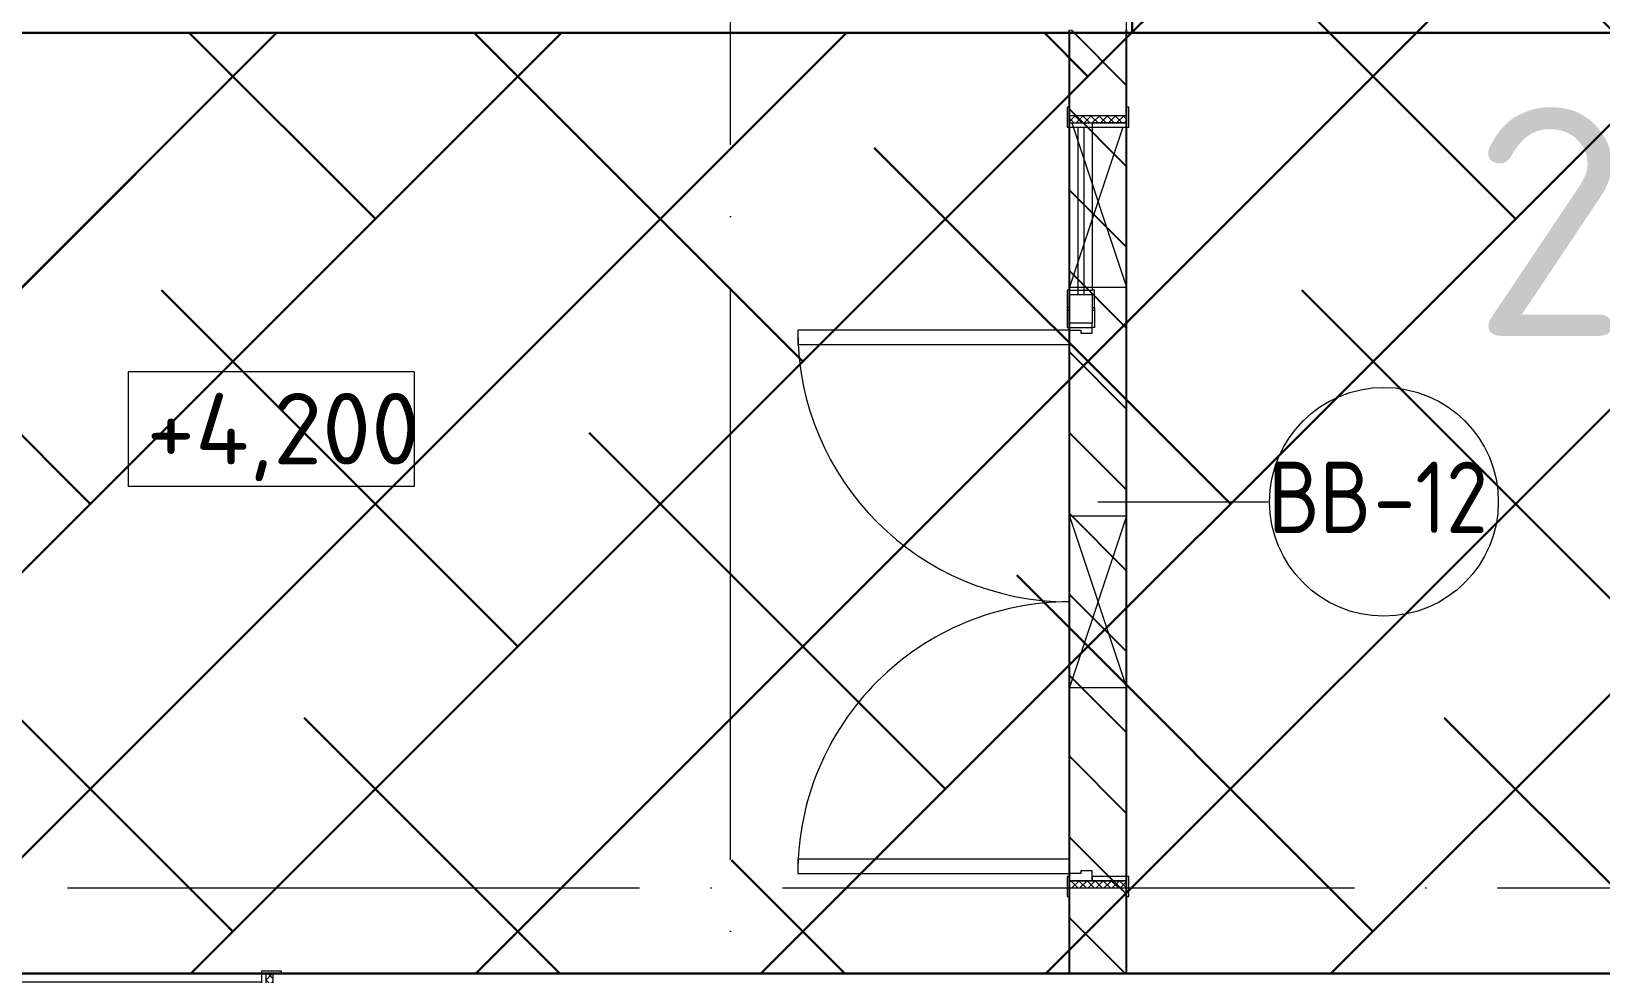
# Model space of a CAD drawing. Header units: millimetres. Extents: x -68946 to 690821, y -552984 to 293768.
# Drawn here: x 28204 to 33691, y -70920 to -67625 of the extents above; entities that cross this region are included whole.
import ezdxf

# ---------------------------------------------------------------- set-up
doc = ezdxf.new("R2010")
doc.units = ezdxf.units.MM
doc.linetypes.add('ADSK_Линия сетки', pattern=[2500, 2000, -250, 0, -250])
for name, color, linetype, lineweight in [('0) блоки', 250, 'Continuous', 25), ('1.1) Стяжка 5 вып.', 30, 'Continuous', 30), ('1.3) Звуко-изол           5 вып.', 90, 'Continuous', 30), ('A-DETL-GENF-OTLN', 250, 'Continuous', 5), ('A-DOOR-____-IDEN', 250, 'Continuous', 9), ('A-DOOR-____-MCUT', 250, 'Continuous', 5), ('A-DOOR-____-OTLN', 250, 'Continuous', 5), ('A-DOOR-FRAM-MCUT', 250, 'Continuous', 5), ('A-DOOR-FRAM-OTLN', 250, 'Continuous', 5), ('A-DOOR-GLAZ-MCUT', 250, 'Continuous', 5), ('A-FLOR-____-OTLN', 250, 'Continuous', 9), ('A-GLAZ-____-OTLN', 250, 'Continuous', 5), ('A-WALL-____-MCUT', 250, 'Continuous', 13), ('G-____-____-DIMS', 250, 'Continuous', 9), ('G-____-____-TEXT', 250, 'Continuous', 9), ('S-GRID-____-OTLN', 250, 'Continuous', 9)]:
    doc.layers.add(name, color=color, linetype=linetype, lineweight=lineweight)
doc.styles.add('GOST Common_1', font='', dxfattribs={"width": 0.9, "height": 250})
doc.styles.add('ISOCPEUR_3', font='isocpeur.ttf', dxfattribs={"height": 250})
doc.styles.add('ISOCPEUR_6', font='isocpeur.ttf', dxfattribs={"height": 3.5})
doc.styles.get('GOST Common_1').set_extended_font_data('GOST Common')

# ---------------------------------------------------------------- blocks, each defined once
blk = doc.blocks.new('Дверь_СКБ_2Ст_Фрамуга2 - Н_ВВ-3_2500x2600h_Учебные помещения_Фрамуга слева-42054644-АР1_Маркировочный план 2 этажа С1')
at = {"layer": 'A-DOOR-____-OTLN'}
h = blk.add_hatch(dxfattribs=at)
h.set_pattern_fill('FP_12', color=256, style=0, pattern_type=2)
h.set_pattern_definition([(135, (1051.41, 164.685), (-14.1421, -14.1421), []), (225, (1051.41, 164.685), (14.1421, -14.1421), [])])
h.paths.add_polyline_path([(1262.5, -100), (1262.5, 100), (1237.5, 100), (1237.5, -100)])
at = {"layer": 'A-DOOR-FRAM-OTLN'}
h = blk.add_hatch(dxfattribs=at)
h.set_pattern_fill('FP_13', color=256, style=0, pattern_type=2)
h.set_pattern_definition([(45, (-1071.384, 164.685), (-14.1421, 14.1421), []), (135, (-1071.384, 164.685), (-14.1421, -14.1421), [])])
h.paths.add_polyline_path([(-1212.5, -100), (-1212.5, 100), (-1237.5, 100), (-1237.5, -100)])
at = {"layer": 'A-DOOR-____-MCUT'}
for p, q in [((-1187.5, 1100), (-1187.5, 100)), ((-1137.5, 1100), (-1187.5, 1100)), ((-1137.5, 100), (-1137.5, 1100)), ((-1187.5, 100), (-1137.5, 100))]:
    blk.add_line(p, q, dxfattribs=at)
at = {"layer": 'A-DOOR-____-OTLN'}
for centre, radius, start, end in [((-1197.5, 100), 500, 360, 30), ((-177.5, 100), 520, 150, 180)]:
    blk.add_arc(centre, radius, start, end, dxfattribs=at)
at = {"layer": 'A-DOOR-FRAM-MCUT'}
for p, q in [((-1197.5, 108), (-1267.5, 108)), ((-1267.5, 108), (-1267.5, 100)), ((-1267.5, 100), (-1197.5, 100)), ((-1212.5, 100), (-1237.5, 100)), ((-1237.5, 100), (-1237.5, -100)), ((-1187.5, 100), (-1212.5, 100)), ((-1212.5, 100), (-1212.5, 20)), ((-1212.5, -100), (-1212.5, 100)), ((-1197.5, 100), (-1197.5, 108)), ((-1187.5, 60), (-1187.5, 100)), ((-1177.5, 60), (-1187.5, 60)), ((-1177.5, 20), (-1177.5, 60)), ((-187.5, 60), (-197.5, 60)), ((-197.5, 60), (-197.5, 20)), ((-187.5, 100), (-187.5, 60)), ((-162.5, 100), (-187.5, 100)), ((-177.5, 108), (-177.5, 100)), ((-107.5, 108), (-177.5, 108)), ((-177.5, 100), (-177.5, 20)), ((-62.5, 100), (-162.5, 100)), ((-162.5, 20), (-162.5, 100)), ((-162.5, 20), (-162.5, 100)), ((-117.5, 108), (-117.5, 100)), ((-47.5, 108), (-117.5, 108)), ((-107.5, 100), (-107.5, 108)), ((-62.5, 100), (-62.5, 20)), ((-47.5, 100), (-47.5, 108)), ((-47.5, 100), (-47.5, 20)), ((-47.5, 100), (1237.5, 100)), ((1292.5, 108), (1222.5, 108)), ((1222.5, 108), (1222.5, 100)), ((1222.5, 100), (1222.5, 20)), ((1222.5, 100), (1292.5, 100)), ((1237.5, 100), (1237.5, 20)), ((1262.5, 100), (1237.5, 100)), ((1237.5, 100), (1237.5, -100)), ((1262.5, -100), (1262.5, 100)), ((1292.5, 100), (1292.5, 108)), ((-1212.5, 20), (-1177.5, 20)), ((-1197.5, 20), (-1212.5, 20)), ((-1212.5, 20), (-1212.5, -100)), ((-1197.5, -100), (-1197.5, 20)), ((-197.5, 20), (-162.5, 20)), ((-177.5, 12), (-177.5, 20)), ((-107.5, 12), (-177.5, 12)), ((-62.5, 20), (-162.5, 20)), ((-117.5, 20), (-117.5, 12)), ((-117.5, 12), (-47.5, 12)), ((-107.5, 20), (-107.5, 12)), ((-47.5, 12), (-47.5, 20)), ((1237.5, 20), (-47.5, 20)), ((1237.5, 20), (1222.5, 20)), ((1222.5, 20), (1222.5, -100)), ((1237.5, -100), (1237.5, 20)), ((-1197.5, -100), (-1267.5, -100)), ((-1267.5, -100), (-1267.5, -108)), ((-1267.5, -108), (-1197.5, -108)), ((-1237.5, -100), (-1212.5, -100)), ((-1212.5, -100), (-1197.5, -100)), ((-1197.5, -108), (-1197.5, -100)), ((1222.5, -100), (1237.5, -100)), ((1292.5, -100), (1222.5, -100)), ((1222.5, -100), (1222.5, -108)), ((1222.5, -108), (1292.5, -108)), ((1237.5, -100), (1262.5, -100)), ((1292.5, -108), (1292.5, -100))]:
    blk.add_line(p, q, dxfattribs=at)
at = {"layer": 'A-DOOR-GLAZ-MCUT'}
for p, q in [((1222.5, 70), (-62.5, 70)), ((1222.5, 50), (-62.5, 50))]:
    blk.add_line(p, q, dxfattribs=at)
blk = doc.blocks.new('Дверь_СКБ_2Ст_Фрамуга2 - Н_ВВ-12_2700x2600h_Коридоры-42028589-АР1_Маркировочный план 2 этажа С1')
at = {"layer": 'A-DOOR-____-OTLN'}
h = blk.add_hatch(dxfattribs=at)
h.set_pattern_fill('FP_51', color=256, style=0, pattern_type=2)
h.set_pattern_definition([(135, (951.411, 164.685), (-14.1421, -14.1421), []), (225, (951.411, 164.685), (14.1421, -14.1421), [])])
h.paths.add_polyline_path([(1337.5, -100), (1362.5, -100), (1362.5, 100), (1337.5, 100)])
at = {"layer": 'A-DOOR-FRAM-OTLN'}
h = blk.add_hatch(dxfattribs=at)
h.set_pattern_fill('FP_52', color=256, style=0, pattern_type=2)
h.set_pattern_definition([(45, (-1171.384, 164.685), (-14.1421, 14.1421), []), (135, (-1171.384, 164.685), (-14.1421, -14.1421), [])])
h.paths.add_polyline_path([(-1337.5, -100), (-1312.5, -100), (-1312.5, 100), (-1337.5, 100)])
at = {"layer": 'A-DOOR-____-MCUT'}
for p, q in [((-1287.5, 1050), (-1287.5, 100)), ((-1237.5, 1050), (-1287.5, 1050)), ((-1237.5, 100), (-1237.5, 1050)), ((612.5, 1050), (562.5, 1050)), ((562.5, 1050), (562.5, 100)), ((612.5, 100), (612.5, 1050)), ((-1287.5, 100), (-1237.5, 100)), ((562.5, 100), (612.5, 100))]:
    blk.add_line(p, q, dxfattribs=at)
at = {"layer": 'A-DOOR-____-OTLN'}
for centre, start, end in [((-1287.5, 100), 0, 90), ((612.5, 100), 90, 180)]:
    blk.add_arc(centre, 950, start, end, dxfattribs=at)
at = {"layer": 'A-DOOR-FRAM-MCUT'}
for p, q in [((-1297.5, 108), (-1367.5, 108)), ((-1367.5, 108), (-1367.5, 100)), ((-1367.5, 100), (-1297.5, 100)), ((-1312.5, 100), (-1337.5, 100)), ((-1337.5, 100), (-1337.5, -100)), ((-1287.5, 100), (-1312.5, 100)), ((-1312.5, 100), (-1312.5, 20)), ((-1312.5, -100), (-1312.5, 100)), ((-1297.5, 100), (-1297.5, 108)), ((-1287.5, 60), (-1287.5, 100)), ((-1277.5, 60), (-1287.5, 60)), ((-1277.5, 20), (-1277.5, 60)), ((612.5, 60), (602.5, 60)), ((602.5, 60), (602.5, 20)), ((612.5, 100), (612.5, 60)), ((637.5, 100), (612.5, 100)), ((622.5, 108), (622.5, 100)), ((692.5, 108), (622.5, 108)), ((622.5, 100), (622.5, 20)), ((737.5, 100), (637.5, 100)), ((637.5, 20), (637.5, 100)), ((637.5, 20), (637.5, 100)), ((682.5, 108), (682.5, 100)), ((752.5, 108), (682.5, 108)), ((692.5, 100), (692.5, 108)), ((737.5, 100), (737.5, 20)), ((752.5, 100), (752.5, 108)), ((752.5, 100), (752.5, 20)), ((752.5, 100), (1337.5, 100)), ((1392.5, 108), (1322.5, 108)), ((1322.5, 108), (1322.5, 100)), ((1322.5, 100), (1322.5, 20)), ((1322.5, 100), (1392.5, 100)), ((1337.5, 100), (1337.5, 20)), ((1362.5, 100), (1337.5, 100)), ((1337.5, 100), (1337.5, -100)), ((1362.5, -100), (1362.5, 100)), ((1392.5, 100), (1392.5, 108)), ((-1312.5, 20), (-1277.5, 20)), ((-1297.5, 20), (-1312.5, 20)), ((-1312.5, 20), (-1312.5, -100)), ((-1297.5, -100), (-1297.5, 20)), ((602.5, 20), (637.5, 20)), ((622.5, 12), (622.5, 20)), ((692.5, 12), (622.5, 12)), ((737.5, 20), (637.5, 20)), ((682.5, 20), (682.5, 12)), ((682.5, 12), (752.5, 12)), ((692.5, 20), (692.5, 12)), ((752.5, 12), (752.5, 20)), ((1337.5, 20), (752.5, 20)), ((1337.5, 20), (1322.5, 20)), ((1322.5, 20), (1322.5, -100)), ((1337.5, -100), (1337.5, 20)), ((-1297.5, -100), (-1367.5, -100)), ((-1367.5, -100), (-1367.5, -108)), ((-1367.5, -108), (-1297.5, -108)), ((-1337.5, -100), (-1312.5, -100)), ((-1312.5, -100), (-1297.5, -100)), ((-1297.5, -108), (-1297.5, -100)), ((1322.5, -100), (1337.5, -100)), ((1392.5, -100), (1322.5, -100)), ((1322.5, -100), (1322.5, -108)), ((1322.5, -108), (1392.5, -108)), ((1337.5, -100), (1362.5, -100)), ((1392.5, -108), (1392.5, -100))]:
    blk.add_line(p, q, dxfattribs=at)
at = {"layer": 'A-DOOR-GLAZ-MCUT'}
for p, q in [((1322.5, 70), (737.5, 70)), ((1322.5, 50), (737.5, 50))]:
    blk.add_line(p, q, dxfattribs=at)
blk = doc.blocks.new('_Wn_-As_OpeningMEP_wall__Rectangular - _Wn_-As_OpeningMEP_wall__Rectangular-36043504-АР1_Маркировочный план 2 этажа С1')
at = {"layer": 'A-DETL-GENF-OTLN'}
for p, q in [((300, -100), (-300, 100)), ((300, 100), (-300, -100)), ((-300, 100), (-300, -100)), ((300, 100), (-300, 100)), ((-300, 100), (-300, -100)), ((300, -100), (300, 100)), ((300, -100), (300, 100)), ((-300, -100), (300, -100))]:
    blk.add_line(p, q, dxfattribs=at)
blk = doc.blocks.new('_Wn_-As_OpeningMEP_wall__Rectangular - _Wn_-As_OpeningMEP_wall__Rectangular-35710610-АР1_Маркировочный план 2 этажа С1')
at = {"layer": 'A-DETL-GENF-OTLN'}
for p, q in [((260, -86.7), (-300, 100)), ((-300, 100), (-300, -100)), ((260, 100), (-300, 100)), ((-300, 100), (-300, -100)), ((275, 91.7), (-300, -100)), ((-300, -100), (260, -100))]:
    blk.add_line(p, q, dxfattribs=at)
blk = doc.blocks.new('Высотные отметки - 10х4_h_-17668432-АР1_Маркировочный план 2 этажа С1')
at = {"layer": 'G-____-____-DIMS'}
for p, q in [((-5, 4), (-5, 0)), ((5, 4), (-5, 4)), ((5, 4), (5, 0)), ((5, 0), (-5, 0))]:
    blk.add_line(p, q, dxfattribs=at)
blk = doc.blocks.new('ADSK_Марка_Дверь - Типоразмер_ADSK_Марка-30565456-АР1_Маркировочный план 2 этажа С1')
at = {"layer": 'A-DOOR-____-IDEN'}
blk.add_circle((0, 0), 4, dxfattribs=at)

msp = doc.modelspace()

# ---------------------------------------------------------------- hatches: boundary and pattern name
at = {"layer": '0) блоки'}
h = msp.add_hatch(dxfattribs=at)
h.set_pattern_fill('FP_1', color=256, style=0, pattern_type=2)
h.set_pattern_definition([(135, (-601.3, -122294.79), (-141.42136, -141.42136), [])])
h.paths.add_polyline_path([(31833.7078, -70919.7883), (32033.7078, -70919.7883), (32033.7078, -67919.7881), (31833.7078, -67919.7881), (31833.7078, -70649.7881)])
h.paths.add_polyline_path([(32033.7078, -67919.7881), (32033.7078, -67619.7878), (31833.7078, -67619.7878), (31833.7078, -67919.7881)])
at = {"layer": '1.1) Стяжка 5 вып.', "lineweight": 30, "true_color": 0xf26722}
h = msp.add_hatch(dxfattribs=at)
h.set_pattern_fill('ANSI32', color=30, scale=222)
h.paths.add_polyline_path([(52878.7078, -63919.7872), (32053.7078, -63919.7872), (32053.7078, -67629.7872), (35336.9036, -67629.7872), (35336.9036, -67409.7878), (35758.6859, -67409.7878), (35758.6859, -67629.7872), (40238.7078, -67629.7872), (40238.7078, -67409.7878), (40658.7078, -67409.7878), (40658.7078, -67629.7872), (44738.7078, -67629.7872), (44738.7078, -67409.7878), (45158.7078, -67409.7878), (45158.7078, -67629.7872), (49038.7078, -67629.7872), (49038.7078, -67409.7878), (49458.6859, -67409.7878), (49458.6859, -67629.7872), (52878.7078, -67629.7872)])
h = msp.add_hatch(dxfattribs=at)
h.set_pattern_fill('ANSI32', color=30, scale=222)
h.paths.add_polyline_path([(68448.7078, -67629.7872), (49458.6859, -67629.7872), (49458.6859, -67829.7878), (49038.7078, -67829.7878), (49038.7078, -67629.7872), (45158.7078, -67629.7872), (45158.7078, -67829.7878), (44738.7078, -67829.7878), (44738.7078, -67629.7872), (40658.7078, -67629.7872), (40658.7078, -67829.7878), (40238.7078, -67829.7878), (40238.7078, -67629.7872), (35758.6859, -67629.7872), (35758.6859, -67829.7878), (35336.9036, -67829.7878), (35336.9036, -67629.7872), (32053.7078, -67629.7872), (-363.3141, -67629.7872), (-363.3141, -70919.7878), (68448.7078, -70919.7878)])
at = {"layer": '1.3) Звуко-изол           5 вып.', "lineweight": 30}
h = msp.add_hatch(dxfattribs=at)
h.set_pattern_fill('ANSI38', color=256, scale=222)
h.paths.add_polyline_path([(52878.7078, -63919.7872), (32053.7078, -63919.7872), (32053.7078, -67629.7872), (35336.9036, -67629.7872), (35336.9036, -67409.7878), (35758.6859, -67409.7878), (35758.6859, -67629.7872), (40238.7078, -67629.7872), (40238.7078, -67409.7878), (40658.7078, -67409.7878), (40658.7078, -67629.7872), (44738.7078, -67629.7872), (44738.7078, -67409.7878), (45158.7078, -67409.7878), (45158.7078, -67629.7872), (49038.7078, -67629.7872), (49038.7078, -67409.7878), (49458.6859, -67409.7878), (49458.6859, -67629.7872), (52878.7078, -67629.7872)])
h = msp.add_hatch(dxfattribs=at)
h.set_pattern_fill('ANSI38', color=256, scale=222)
h.paths.add_polyline_path([(68448.7078, -67629.7872), (49458.6859, -67629.7872), (49458.6859, -67829.7878), (49038.7078, -67829.7878), (49038.7078, -67629.7872), (45158.7078, -67629.7872), (45158.7078, -67829.7878), (44738.7078, -67829.7878), (44738.7078, -67629.7872), (40658.7078, -67629.7872), (40658.7078, -67829.7878), (40238.7078, -67829.7878), (40238.7078, -67629.7872), (35758.6859, -67629.7872), (35758.6859, -67829.7878), (35336.9036, -67829.7878), (35336.9036, -67629.7872), (32053.7078, -67629.7872), (-363.3141, -67629.7872), (-363.3141, -70919.7878), (68448.7078, -70919.7878)])

# ---------------------------------------------------------------- linework, layer by layer
at = {"layer": '0) блоки'}
for p, q in [((31833.7078, -70919.7883), (31833.7078, -67619.7878)), ((32033.7078, -70919.7883), (32033.7078, -67619.7878))]:
    msp.add_line(p, q, dxfattribs=at)
at = {"layer": '1.1) Стяжка 5 вып.', "lineweight": 30}
for points in [[(32053.7078, -67629.7872), (52878.7078, -67629.7872), (52878.7078, -63919.7872), (32053.7078, -63919.7872)], [(-363.3141, -67629.7872), (68448.7078, -67629.7872), (68448.7078, -70919.7878), (-363.3141, -70919.7878)]]:
    msp.add_lwpolyline(points, close=True, dxfattribs=at)
at = {"layer": 'A-DOOR-____-IDEN', "color": 18, "true_color": 0x000000}
msp.add_line((31933.7078, -69269.7881), (32528.2504, -69269.7881), dxfattribs=at)
at = {"layer": 'A-FLOR-____-OTLN', "color": 18, "lineweight": 5, "true_color": 0x000000}
for p, q in [((31833.7078, -68519.7878), (31833.7078, -68644.7881)), ((31833.7078, -68719.7881), (31833.7078, -69319.7883)), ((31833.7078, -69919.7883), (31833.7078, -70519.7881))]:
    msp.add_line(p, q, dxfattribs=at)
at = {"layer": 'A-WALL-____-MCUT', "color": 18, "lineweight": 15, "true_color": 0x000000}
for p, q in [((32033.7078, -67889.7881), (32033.7078, -67354.7878)), ((31833.7078, -67619.7878), (31833.7078, -67889.7881)), ((31833.7078, -70649.7881), (31833.7078, -70919.7883))]:
    msp.add_line(p, q, dxfattribs=at)
at = {"layer": 'S-GRID-____-OTLN', "color": 18, "linetype": 'ADSK_Линия сетки', "true_color": 0x000000}
for p, q in [((30648.7078, -83022.3092), (30648.7078, -61092.7832)), ((-4170.8434, -70619.7878), (72672.5335, -70619.7878))]:
    msp.add_line(p, q, dxfattribs=at)

# ---------------------------------------------------------------- block references
at = {"layer": 'A-DOOR-____-IDEN', "color": 18, "true_color": 0x000000, "xscale": 99.99999999999993, "yscale": 99.99999999999993, "zscale": 99.99999999999993}
msp.add_blockref('ADSK_Марка_Дверь - Типоразмер_ADSK_Марка-30565456-АР1_Маркировочный план 2 этажа С1', (32933.7078, -69269.7881), dxfattribs=at)
at = {"layer": 'A-DOOR-____-OTLN', "color": 18, "true_color": 0x000000, "rotation": 89.99999999999993}
msp.add_blockref('Дверь_СКБ_2Ст_Фрамуга2 - Н_ВВ-12_2700x2600h_Коридоры-42028589-АР1_Маркировочный план 2 этажа С1', (31933.7078, -69282.2881), dxfattribs=at)
at = {"layer": 'A-DOOR-____-OTLN', "color": 18, "true_color": 0x000000}
msp.add_blockref('Дверь_СКБ_2Ст_Фрамуга2 - Н_ВВ-3_2500x2600h_Учебные помещения_Фрамуга слева-42054644-АР1_Маркировочный план 2 этажа С1', (27786.2078, -71019.7883), dxfattribs=at)
at = {"layer": 'A-GLAZ-____-OTLN', "color": 18, "true_color": 0x000000, "rotation": 89.99999999999993}
for name, p in [('_Wn_-As_OpeningMEP_wall__Rectangular - _Wn_-As_OpeningMEP_wall__Rectangular-35710610-АР1_Маркировочный план 2 этажа С1', (31933.7078, -68219.7878)), ('_Wn_-As_OpeningMEP_wall__Rectangular - _Wn_-As_OpeningMEP_wall__Rectangular-36043504-АР1_Маркировочный план 2 этажа С1', (31933.7078, -69619.7883))]:
    msp.add_blockref(name, p, dxfattribs=at)
at = {"layer": 'G-____-____-DIMS', "color": 18, "true_color": 0x000000, "xscale": 99.99999999999993, "yscale": 99.99999999999993, "zscale": 99.99999999999993}
msp.add_blockref('Высотные отметки - 10х4_h_-17668432-АР1_Маркировочный план 2 этажа С1', (29041.8184, -69215.8271), dxfattribs=at)

# ---------------------------------------------------------------- texts
at = {"layer": 'A-DOOR-____-IDEN', "color": 18, "true_color": 0x000000, "char_height": 250, "attachment_point": 1, "style": 'GOST Common_1'}
for s, insert, width in [('ВВ', (32528.2504, -69129.3375), 447.341625), ('-12', (32897.3442, -69129.3375), 526.708687)]:
    msp.add_mtext(s, dxfattribs=dict(at, insert=insert, width=width))
at = {"layer": 'G-____-____-DIMS', "color": 18, "true_color": 0x000000, "insert": (28606.1052, -68889.2132), "char_height": 250, "width": 1045.711485, "attachment_point": 1, "line_spacing_factor": 1.149209, "style": 'ISOCPEUR_3'}
msp.add_mtext('+4,200', dxfattribs=at)
at = {"layer": 'G-____-____-TEXT', "color": 7, "insert": (33241.3761, -67889.7881), "char_height": 800, "width": 18169.734652, "attachment_point": 1, "style": 'ISOCPEUR_6'}
msp.add_mtext('2 этаж, 1 секция', dxfattribs=at)

doc.saveas('drawing.dxf')
